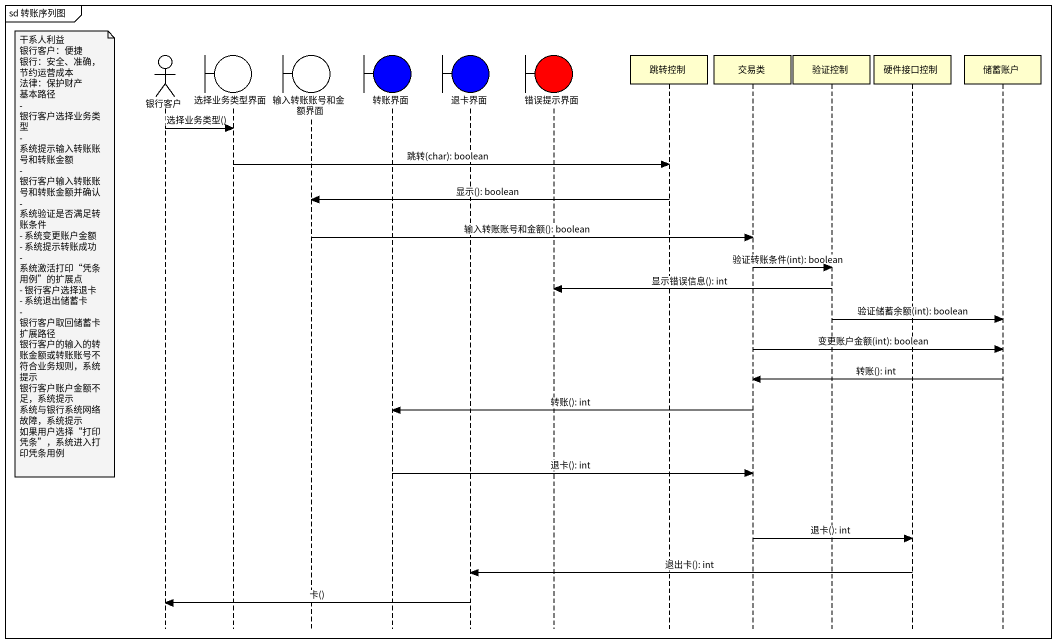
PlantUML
@startuml
mainframe sd 转账序列图
hide footbox
actor 银行客户
boundary 选择业务类型界面
boundary 输入转账账号和金额界面
boundary 转账界面 #0000FF
boundary 退卡界面 #0000FF
boundary 错误提示界面 #FF0000
participant 跳转控制
participant 交易类
participant 验证控制
participant 硬件接口控制
participant 储蓄账户

银行客户 -> 选择业务类型界面 : 选择业务类型()
选择业务类型界面 -> 跳转控制 : 跳转(char): boolean
跳转控制 -> 输入转账账号和金额界面 : 显示(): boolean
输入转账账号和金额界面 -> 交易类 : 输入转账账号和金额(): boolean
note left of 银行客户
  干系人利益
  银行客户：便捷
  银行：安全、准确，节约运营成本
  法律：保护财产
  基本路径
  - 银行客户选择业务类型
  - 系统提示输入转账账号和转账金额
  - 银行客户输入转账账号和转账金额并确认
  - 系统验证是否满足转账条件
  - 系统变更账户金额
  - 系统提示转账成功
  - 系统激活打印“凭条用例”的扩展点
  - 银行客户选择退卡
  - 系统退出储蓄卡
  - 银行客户取回储蓄卡
  扩展路径
  银行客户的输入的转账金额或转账账号不符合业务规则，系统提示
  银行客户账户金额不足，系统提示
  系统与银行系统网络故障，系统提示
  如果用户选择“打印凭条”，系统进入打印凭条用例
end note
交易类 -> 验证控制 : 验证转账条件(int): boolean
验证控制 -> 错误提示界面 : 显示错误信息(): int
验证控制 -> 储蓄账户 : 验证储蓄余额(int): boolean
交易类 -> 储蓄账户 : 变更账户金额(int): boolean
储蓄账户 -> 交易类 : 转账(): int
交易类 -> 转账界面 : 转账(): int
转账界面 -> 交易类 : 退卡(): int
交易类 -> 硬件接口控制 : 退卡(): int
硬件接口控制 -> 退卡界面 : 退出卡(): int
退卡界面 -> 银行客户 : 卡()
@enduml
